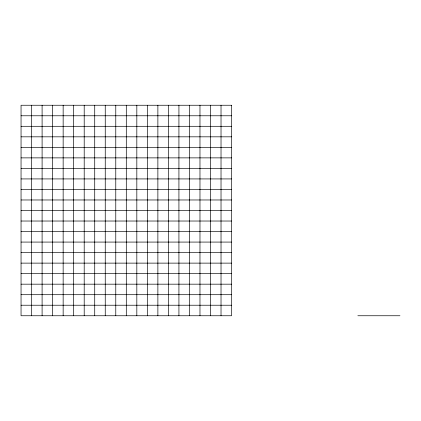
<?xml version="1.0" encoding="UTF-8"?>
<svg xmlns="http://www.w3.org/2000/svg" width="421" height="421" viewBox="0 0 421 421"><rect width="100%" height="100%" fill="white"/><g stroke="black" fill="none" stroke-linecap="round" stroke-linejoin="round"><path stroke-width="0.63" d="M21.05 115.775L231.55 115.775M21.05 126.3L231.55 126.3M21.05 136.825L231.55 136.825M21.05 147.35L231.55 147.35M21.05 157.875L231.55 157.875M21.05 168.4L231.55 168.4M21.05 178.925L231.55 178.925M21.05 189.45L231.55 189.45M21.05 199.975L231.55 199.975M21.05 210.5L231.55 210.5M21.05 221.025L231.55 221.025M21.05 231.55L231.55 231.55M21.05 242.075L231.55 242.075M21.05 252.6L231.55 252.6M21.05 263.125L231.55 263.125M21.05 273.65L231.55 273.65M21.05 284.175L231.55 284.175M21.05 294.7L231.55 294.7M21.05 305.225L231.55 305.225M357.85 315.75L399.95 315.75M221.025 105.25L221.025 315.75M210.5 105.25L210.5 315.75M199.975 105.25L199.975 315.75M189.45 105.25L189.45 315.75M178.925 105.25L178.925 315.75M168.4 105.25L168.4 315.75M157.875 105.25L157.875 315.75M147.35 105.25L147.35 315.75M136.825 105.25L136.825 315.75M126.3 105.25L126.3 315.75M115.775 105.25L115.775 315.75M105.25 105.25L105.25 315.75M94.725 105.25L94.725 315.75M84.2 105.25L84.2 315.75M73.675 105.25L73.675 315.75M63.15 105.25L63.15 315.75M52.625 105.25L52.625 315.75M42.1 105.25L42.1 315.75M31.575 105.25L31.575 315.75M231.55 105.25L21.05 105.25L21.05 315.75L231.55 315.75L231.55 105.25"/></g></svg>
